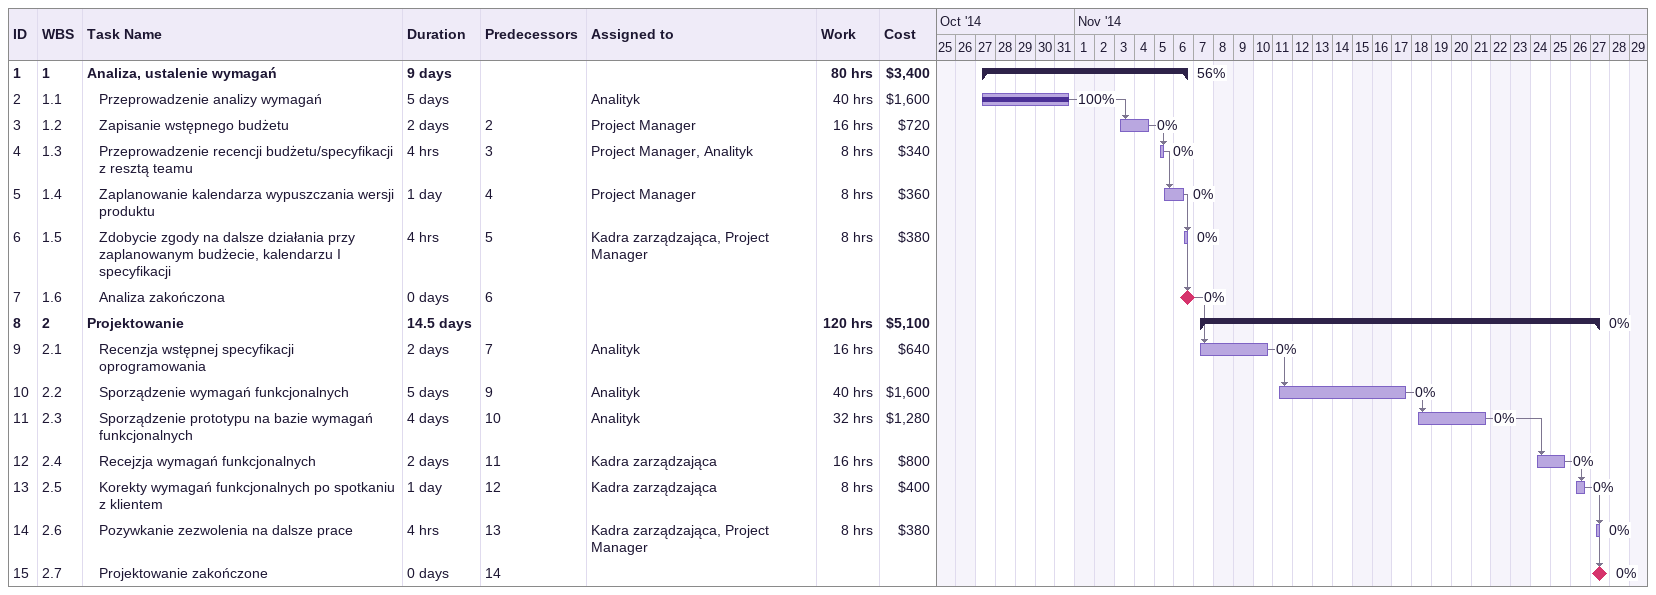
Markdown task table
| ID | WBS | Task | Duration | Start | Finish | Predecessors | Resources | % complete | Work (h) | Cost ($) |
|---|---|---|---|---|---|---|---|---|---|---|
| 1 | 1 | **Analiza, ustalenie wymagań** | 9d | 2014-10-27 | 2014-11-06 |  |  | 56 | 80 | 3400 |
| 2 | 1.1 | Przeprowadzenie analizy wymagań | 5d | 2014-10-27 | 2014-10-31 |  | Analityk | 100 | 40 | 1600 |
| 3 | 1.2 | Zapisanie wstępnego budżetu | 2d | 2014-11-03 | 2014-11-04 | 2 | Project Manager | 0 | 16 | 720 |
| 4 | 1.3 | Przeprowadzenie recencji budżetu/specyfikacji z resztą teamu | 4h | 2014-11-05 | 2014-11-05 | 3 | Project Manager, Analityk | 0 | 8 | 340 |
| 5 | 1.4 | Zaplanowanie kalendarza wypuszczania wersji produktu | 1d | 2014-11-05 | 2014-11-06 | 4 | Project Manager | 0 | 8 | 360 |
| 6 | 1.5 | Zdobycie zgody na dalsze działania przy zaplanowanym budżecie, kalendarzu I specyfikacji | 4h | 2014-11-06 | 2014-11-06 | 5 | Kadra zarządzająca, Project Manager | 0 | 8 | 380 |
| 7 | 1.6 | Analiza zakończona | 0d | 2014-11-06 | 2014-11-06 | 6 |  | 0 |  |  |
| 8 | 2 | **Projektowanie** | 14.5d | 2014-11-07 | 2014-11-27 |  |  | 0 | 120 | 5100 |
| 9 | 2.1 | Recenzja wstępnej specyfikacji oprogramowania | 2d | 2014-11-07 | 2014-11-10 | 7 | Analityk | 0 | 16 | 640 |
| 10 | 2.2 | Sporządzenie wymagań funkcjonalnych | 5d | 2014-11-11 | 2014-11-17 | 9 | Analityk | 0 | 40 | 1600 |
| 11 | 2.3 | Sporządzenie prototypu na bazie wymagań funkcjonalnych | 4d | 2014-11-18 | 2014-11-21 | 10 | Analityk | 0 | 32 | 1280 |
| 12 | 2.4 | Recejzja wymagań funkcjonalnych | 2d | 2014-11-24 | 2014-11-25 | 11 | Kadra zarządzająca | 0 | 16 | 800 |
| 13 | 2.5 | Korekty wymagań funkcjonalnych po spotkaniu z klientem | 1d | 2014-11-26 | 2014-11-26 | 12 | Kadra zarządzająca | 0 | 8 | 400 |
| 14 | 2.6 | Pozywkanie zezwolenia na dalsze prace | 4h | 2014-11-27 | 2014-11-27 | 13 | Kadra zarządzająca, Project Manager | 0 | 8 | 380 |
| 15 | 2.7 | Projektowanie zakończone | 0d | 2014-11-27 | 2014-11-27 | 14 |  | 0 |  |  |
